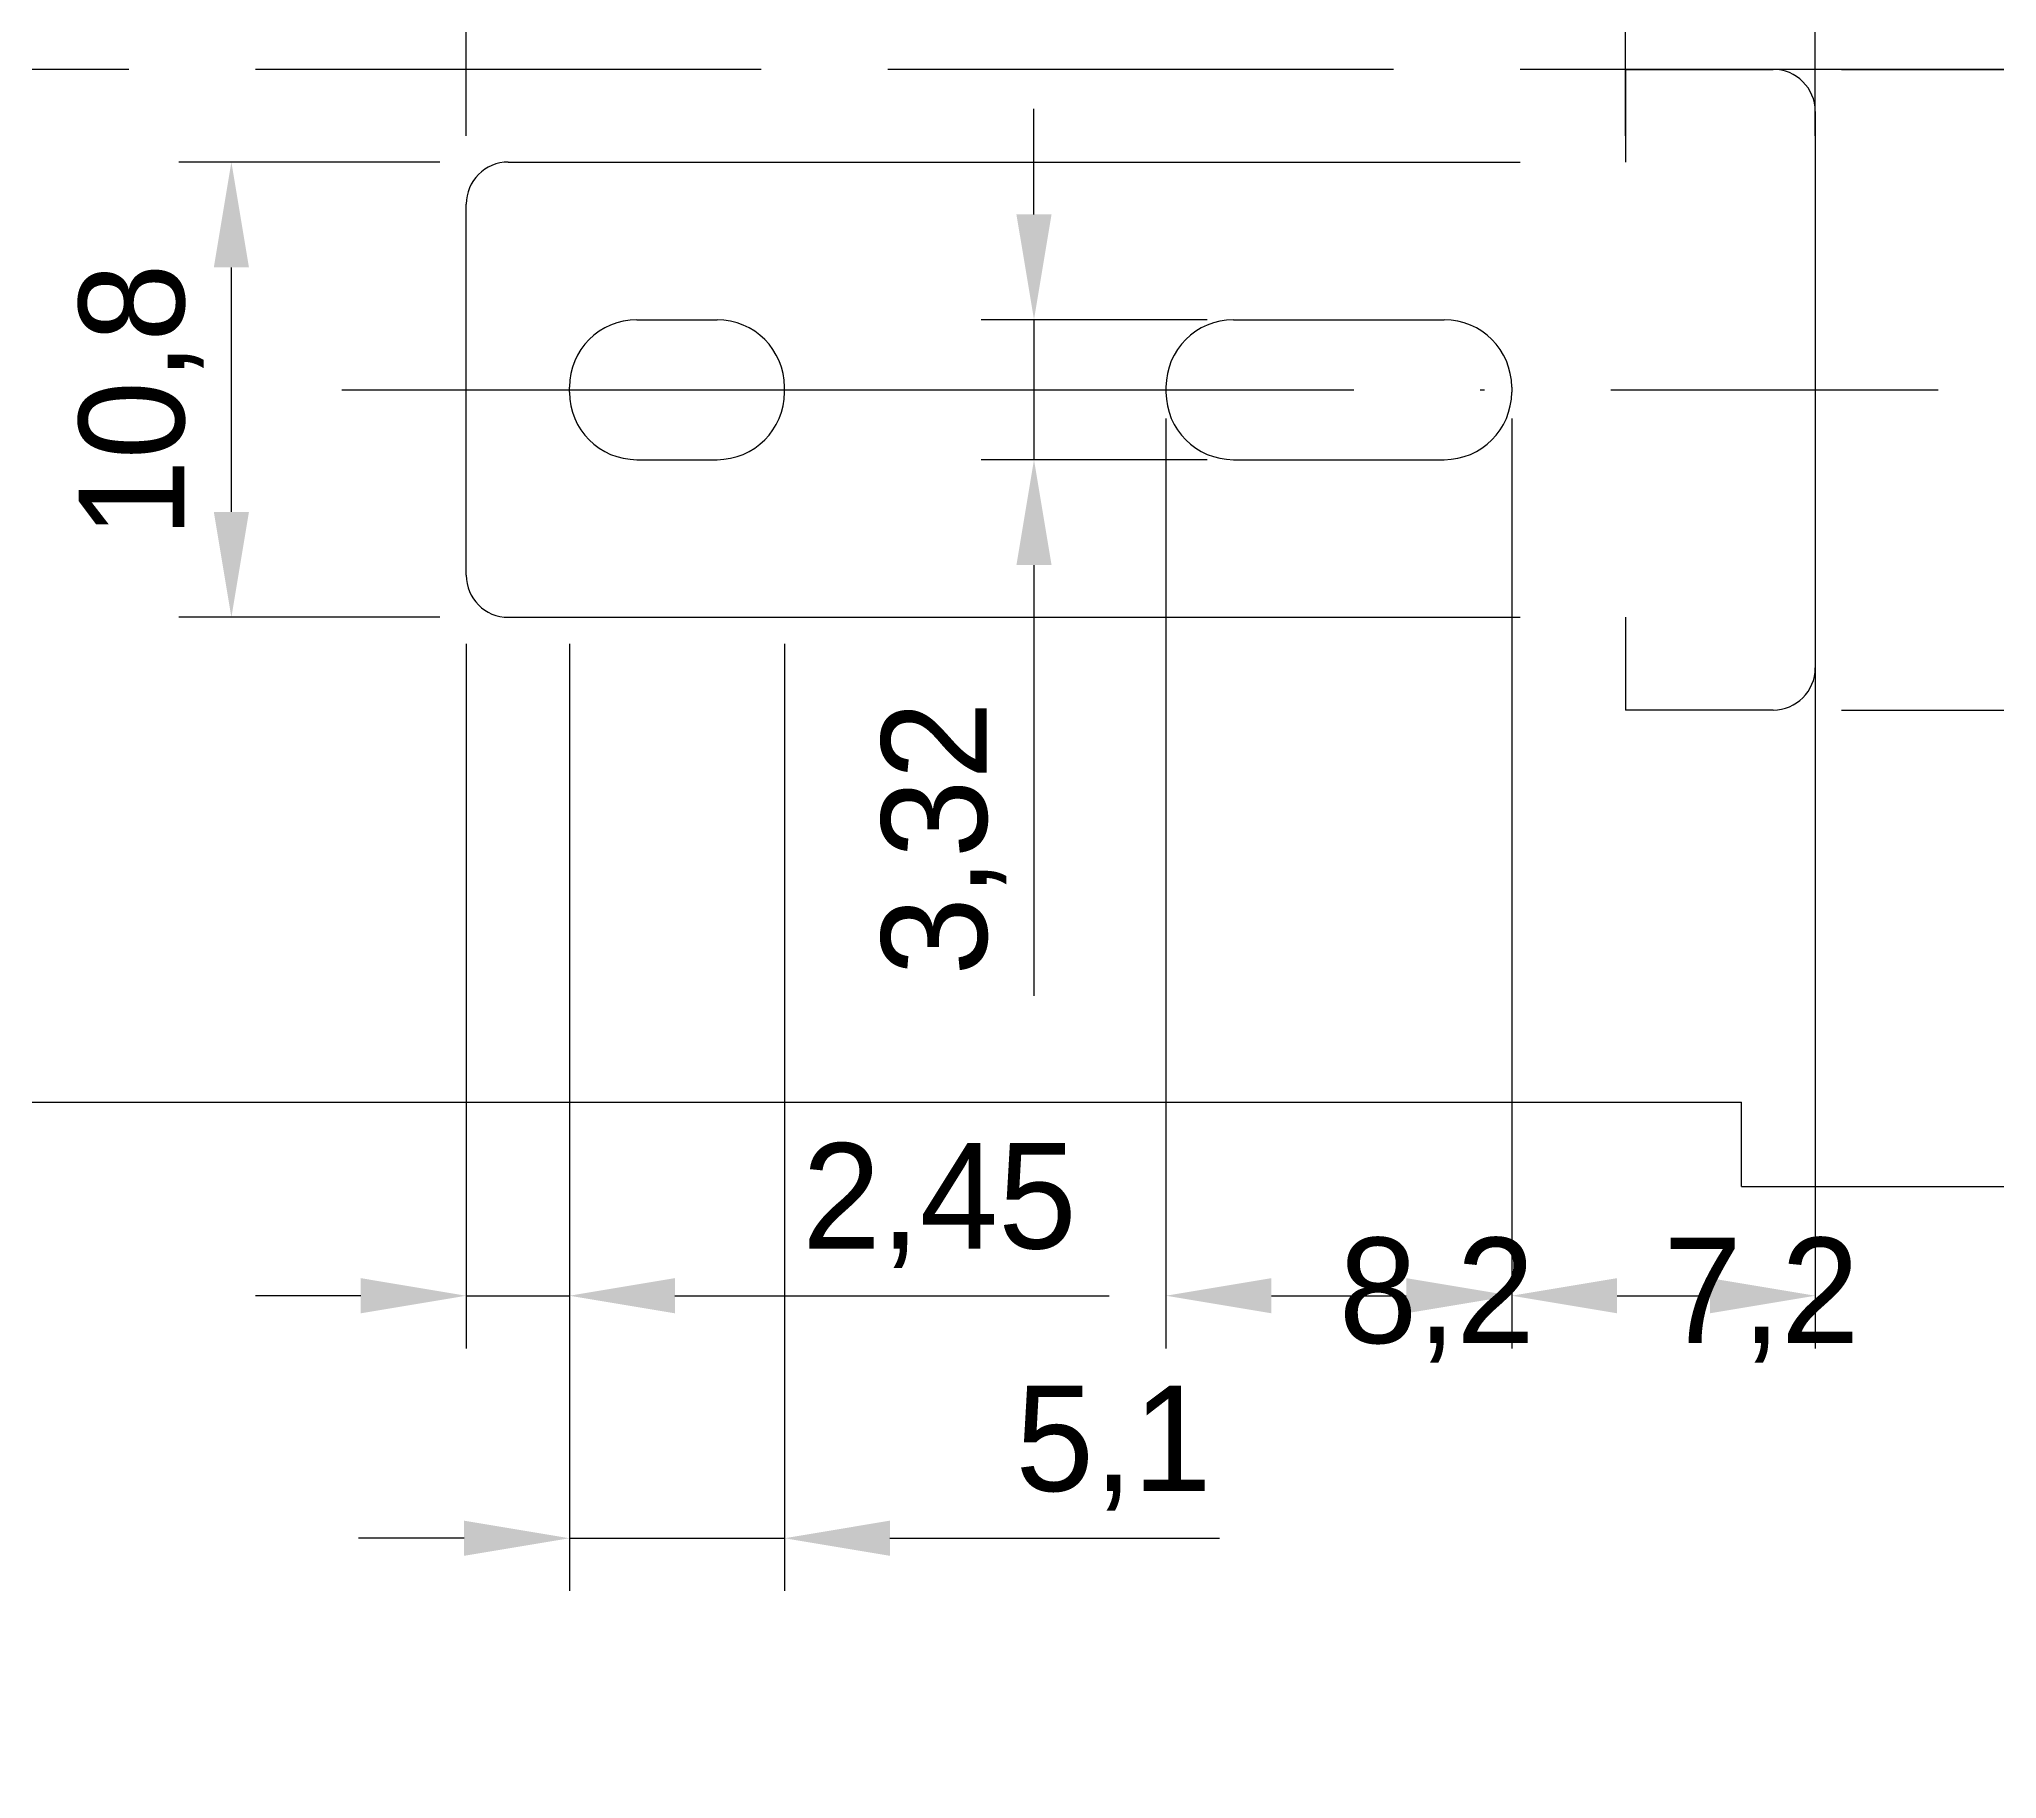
# Model space of a CAD drawing. Extents: x -10 to 271, y -10 to 180.
# Drawn here: x 43.87 to 90.31, y 108.44 to 149.72 of the extents above; entities that cross this region are included whole.
import ezdxf

# ---------------------------------------------------------------- set-up
doc = ezdxf.new("R2010")
doc.units = 0
doc.linetypes.add('ACAD_ISO02W100', pattern=[15, 12, -3])
doc.linetypes.add('ACAD_ISO04W100', pattern=[30, 24, -3, 0, -3])
doc.layers.get('0').update_dxf_attribs({"linetype": 'CONTINUOUS'})
doc.layers.get('DEFPOINTS').update_dxf_attribs({"linetype": 'CONTINUOUS'})
doc.layers.add('DIM', color=5, linetype='CONTINUOUS')
doc.layers.add('RAW', color=10, linetype='CONTINUOUS')
doc.dimstyles.get("Standard").update_dxf_attribs({"dimtxt": 0.18, "dimasz": 0.18, "dimexe": 0.18, "dimexo": 0.0625, "dimgap": 0.09, "dimtad": 0, "dimtih": 1, "dimtoh": 1, "dimzin": 0, "dimcen": 0.09, "dimazin": 3, "dimtfac": 1, "dimtofl": 0, "dimtmove": 0, "dimatfit": 3})

# ---------------------------------------------------------------- blocks, each defined once
blk = doc.blocks.new('*U23')
at = {"layer": 'DIM', "color": 0}
blk.add_text('77', height=2.5, dxfattribs=at).set_placement((70.554, 168.012))
blk = doc.blocks.new('*D1')
at = {"layer": 'DEFPOINTS', "color": 0}
for p in [(111, 167.387), (34, 149), (111, 149)]:
    blk.add_point(p, dxfattribs=at)
at = {"layer": 'DIM', "color": 0}
for p, q in [((34, 149.625), (34, 168.637)), ((111, 149.625), (111, 168.637)), ((36.5, 167.387), (108.5, 167.387))]:
    blk.add_line(p, q, dxfattribs=at)
for points in [[(36.5, 167.803), (36.5, 166.97), (34, 167.387)], [(108.5, 167.803), (108.5, 166.97), (111, 167.387)]]:
    blk.add_solid(points, dxfattribs=at)
at = {"layer": 'RAW'}
blk.add_blockref('*U23', (0, 0), dxfattribs=at)
blk = doc.blocks.new('*U32')
at = {"layer": 'DIM', "color": 0}
blk.add_text('256', height=2.5, dxfattribs=at).set_placement((125.115, 177.523))
blk = doc.blocks.new('*D8')
at = {"layer": 'DEFPOINTS', "color": 0}
for p in [(256, 176.855), (0, 74.5), (256, 74.5)]:
    blk.add_point(p, dxfattribs=at)
at = {"layer": 'DIM', "color": 0}
for p, q in [((0, 75.125), (0, 178.105)), ((256, 75.125), (256, 178.105)), ((2.5, 176.855), (253.5, 176.855))]:
    blk.add_line(p, q, dxfattribs=at)
for points in [[(2.5, 177.272), (2.5, 176.438), (0, 176.855)], [(253.5, 177.272), (253.5, 176.438), (256, 176.855)]]:
    blk.add_solid(points, dxfattribs=at)
at = {"layer": 'RAW'}
blk.add_blockref('*U32', (0, 0), dxfattribs=at)
blk = doc.blocks.new('*U33')
at = {"layer": 'DIM', "color": 0}
blk.add_text('32', height=2.5, dxfattribs=at).set_placement((68.076, 158.35))
blk = doc.blocks.new('*D12')
at = {"layer": 'DEFPOINTS', "color": 0}
for p in [(86, 157.681), (54, 146.8), (86, 146.8)]:
    blk.add_point(p, dxfattribs=at)
at = {"layer": 'DIM', "color": 0}
for p, q in [((54, 147.425), (54, 158.931)), ((86, 147.425), (86, 158.931)), ((56.5, 157.681), (83.5, 157.681))]:
    blk.add_line(p, q, dxfattribs=at)
for points in [[(56.5, 158.098), (56.5, 157.264), (54, 157.681)], [(83.5, 158.098), (83.5, 157.264), (86, 157.681)]]:
    blk.add_solid(points, dxfattribs=at)
at = {"layer": 'RAW'}
blk.add_blockref('*U33', (0, 0), dxfattribs=at)
blk = doc.blocks.new('*U34')
at = {"layer": 'DIM', "color": 0}
blk.add_text('27,5', height=2.5, dxfattribs=at).set_placement((64.37, 153.861))
blk = doc.blocks.new('*D13')
at = {"layer": 'DEFPOINTS', "color": 0}
for p in [(81.5, 152.742), (54, 146.8), (81.5, 146.8)]:
    blk.add_point(p, dxfattribs=at)
at = {"layer": 'DIM', "color": 0}
for p, q in [((54, 147.425), (54, 153.992)), ((81.5, 147.425), (81.5, 153.992)), ((56.5, 152.742), (79, 152.742))]:
    blk.add_line(p, q, dxfattribs=at)
for points in [[(56.5, 153.159), (56.5, 152.325), (54, 152.742)], [(79, 153.159), (79, 152.325), (81.5, 152.742)]]:
    blk.add_solid(points, dxfattribs=at)
at = {"layer": 'RAW'}
blk.add_blockref('*U34', (0, 0), dxfattribs=at)
blk = doc.blocks.new('*U35')
at = {"layer": 'DIM', "color": 0}
blk.add_text('10,8', height=2.5, rotation=90, dxfattribs=at).set_placement((47.312, 137.888))
blk = doc.blocks.new('*D14')
at = {"layer": 'DEFPOINTS', "color": 0}
for p in [(48.431, 146.8), (54, 146.8), (54, 136)]:
    blk.add_point(p, dxfattribs=at)
at = {"layer": 'DIM', "color": 0}
for p, q in [((53.375, 146.8), (47.181, 146.8)), ((48.431, 138.5), (48.431, 144.3)), ((53.375, 136), (47.181, 136))]:
    blk.add_line(p, q, dxfattribs=at)
for points in [[(48.015, 144.3), (48.848, 144.3), (48.431, 146.8)], [(48.015, 138.5), (48.848, 138.5), (48.431, 136)]]:
    blk.add_solid(points, dxfattribs=at)
at = {"layer": 'RAW'}
blk.add_blockref('*U35', (0, 0), dxfattribs=at)
blk = doc.blocks.new('*U36')
at = {"layer": 'DIM', "color": 0}
blk.add_text('15,2', height=2.5, rotation=90, dxfattribs=at).set_placement((93.076, 137.903))
blk = doc.blocks.new('*D15')
at = {"layer": 'DEFPOINTS', "color": 0}
for p in [(86, 149), (94.195, 149), (86, 133.8)]:
    blk.add_point(p, dxfattribs=at)
at = {"layer": 'DIM', "color": 0}
for p, q in [((86.625, 149), (95.445, 149)), ((94.195, 136.3), (94.195, 146.5)), ((86.625, 133.8), (95.445, 133.8))]:
    blk.add_line(p, q, dxfattribs=at)
for points in [[(93.779, 146.5), (94.612, 146.5), (94.195, 149)], [(93.779, 136.3), (94.612, 136.3), (94.195, 133.8)]]:
    blk.add_solid(points, dxfattribs=at)
at = {"layer": 'RAW'}
blk.add_blockref('*U36', (0, 0), dxfattribs=at)
blk = doc.blocks.new('*U37')
at = {"layer": 'DIM', "color": 0}
blk.add_text('3,32', height=2.5, rotation=90, dxfattribs=at).set_placement((66.35, 127.502))
blk = doc.blocks.new('*D16')
at = {"layer": 'DEFPOINTS', "color": 0}
for p in [(72.2, 143.06), (67.469, 139.74), (72.2, 139.74)]:
    blk.add_point(p, dxfattribs=at)
at = {"layer": 'DIM', "color": 0}
for p, q in [((67.469, 145.56), (67.469, 148.06)), ((71.575, 143.06), (66.219, 143.06)), ((67.469, 143.06), (67.469, 139.74)), ((71.575, 139.74), (66.219, 139.74)), ((67.469, 137.24), (67.469, 127.023))]:
    blk.add_line(p, q, dxfattribs=at)
for points in [[(67.052, 145.56), (67.886, 145.56), (67.469, 143.06)], [(67.052, 137.24), (67.886, 137.24), (67.469, 139.74)]]:
    blk.add_solid(points, dxfattribs=at)
at = {"layer": 'RAW'}
blk.add_blockref('*U37', (0, 0), dxfattribs=at)
blk = doc.blocks.new('*U38')
at = {"layer": 'DIM', "color": 0}
blk.add_text('2,45', height=2.5, dxfattribs=at).set_placement((61.973, 121.026))
blk = doc.blocks.new('*D17')
at = {"layer": 'DEFPOINTS', "color": 0}
for p in [(54, 136), (56.45, 136), (56.45, 119.906)]:
    blk.add_point(p, dxfattribs=at)
at = {"layer": 'DIM', "color": 0}
for p, q in [((54, 135.375), (54, 118.656)), ((56.45, 135.375), (56.45, 118.656)), ((51.5, 119.906), (49, 119.906)), ((54, 119.906), (56.45, 119.906)), ((58.95, 119.906), (69.255, 119.906))]:
    blk.add_line(p, q, dxfattribs=at)
for points in [[(51.5, 120.323), (51.5, 119.489), (54, 119.906)], [(58.95, 120.323), (58.95, 119.489), (56.45, 119.906)]]:
    blk.add_solid(points, dxfattribs=at)
at = {"layer": 'RAW'}
blk.add_blockref('*U38', (0, 0), dxfattribs=at)
blk = doc.blocks.new('*D20')
at = {"layer": 'DEFPOINTS', "color": 0}
for p in [(70.6, 141.34), (78.8, 141.34), (78.8, 119.906)]:
    blk.add_point(p, dxfattribs=at)
at = {"layer": 'DIM', "color": 0}
for p, q in [((70.6, 140.715), (70.6, 118.656)), ((78.8, 140.715), (78.8, 118.656)), ((73.1, 119.906), (76.3, 119.906))]:
    blk.add_line(p, q, dxfattribs=at)
for points in [[(73.1, 120.323), (73.1, 119.489), (70.6, 119.906)], [(76.3, 120.323), (76.3, 119.489), (78.8, 119.906)]]:
    blk.add_solid(points, dxfattribs=at)
blk.add_text('8,2', height=2.5, dxfattribs=at).set_placement((74.7, 118.783))
blk = doc.blocks.new('*D21')
at = {"layer": 'DEFPOINTS', "color": 0}
for p in [(78.8, 141.34), (86, 141.4), (86, 119.906)]:
    blk.add_point(p, dxfattribs=at)
at = {"layer": 'DIM', "color": 0}
for p, q in [((78.8, 140.715), (78.8, 118.656)), ((86, 140.775), (86, 118.656)), ((81.3, 119.906), (83.5, 119.906))]:
    blk.add_line(p, q, dxfattribs=at)
for points in [[(81.3, 120.323), (81.3, 119.489), (78.8, 119.906)], [(83.5, 120.323), (83.5, 119.489), (86, 119.906)]]:
    blk.add_solid(points, dxfattribs=at)
blk.add_text('7,2', height=2.5, dxfattribs=at).set_placement((82.4, 118.783))
blk = doc.blocks.new('*U41')
at = {"layer": 'DIM', "color": 0}
blk.add_text('5,1', height=2.5, dxfattribs=at).set_placement((67.03, 115.273))
blk = doc.blocks.new('*D22')
at = {"layer": 'DEFPOINTS', "color": 0}
for p in [(56.45, 136), (61.55, 136), (61.55, 114.153)]:
    blk.add_point(p, dxfattribs=at)
at = {"layer": 'DIM', "color": 0}
for p, q in [((56.45, 135.375), (56.45, 112.903)), ((61.55, 135.375), (61.55, 112.903)), ((53.95, 114.153), (51.45, 114.153)), ((56.45, 114.153), (61.55, 114.153)), ((64.05, 114.153), (71.869, 114.153))]:
    blk.add_line(p, q, dxfattribs=at)
for points in [[(53.95, 114.57), (53.95, 113.736), (56.45, 114.153)], [(64.05, 114.57), (64.05, 113.736), (61.55, 114.153)]]:
    blk.add_solid(points, dxfattribs=at)
at = {"layer": 'RAW'}
blk.add_blockref('*U41', (0, 0), dxfattribs=at)

msp = doc.modelspace()

# ---------------------------------------------------------------- linework, layer by layer
for p, q in [((81.5, 149), (85, 149)), ((81.5, 149), (81.5, 146.8)), ((86, 148), (86, 134.8)), ((54, 137), (54, 145.8)), ((56.45, 141.34), (56.45, 141.46)), ((61.55, 141.34), (61.55, 141.46)), ((70.6, 141.46), (70.6, 141.34)), ((78.8, 141.46), (78.8, 141.34)), ((81.5, 136), (81.5, 133.8)), ((85, 133.8), (81.5, 133.8)), ((36, 124.5), (84.25, 124.5)), ((84.25, 122.5), (84.25, 124.5)), ((84.25, 122.5), (96.75, 122.5))]:
    msp.add_line(p, q)
at = {"linetype": 'ACAD_ISO04W100'}
for p, q in [((55, 146.8), (81.5, 146.8)), ((58.05, 143.06), (59.95, 143.06)), ((72.2, 143.06), (77.2, 143.06)), ((51.054, 141.4), (88.915, 141.4)), ((58.05, 139.74), (59.95, 139.74)), ((72.2, 139.74), (77.2, 139.74)), ((55, 136), (81.5, 136))]:
    msp.add_line(p, q, dxfattribs=at)
for centre, radius, start, end in [((85, 148), 1, 0, 90), ((55, 145.8), 1, 90, 180), ((58.05, 141.46), 1.6, 90, 180), ((59.95, 141.46), 1.6, 0, 90), ((72.2, 141.46), 1.6, 90, 180), ((77.2, 141.46), 1.6, 0, 90), ((58.05, 141.34), 1.6, 180, 270), ((59.95, 141.34), 1.6, 270, 0), ((72.2, 141.34), 1.6, 180, 270), ((77.2, 141.34), 1.6, 270, 0), ((55, 137), 1, 180, 270), ((85, 134.8), 1, 270, 0)]:
    msp.add_arc(centre, radius, start, end)
at = {"layer": 'RAW', "linetype": 'ACAD_ISO02W100'}
msp.add_lwpolyline([(0, 0), (256, 0), (256, 149), (0, 149)], close=True, dxfattribs=at)

# ---------------------------------------------------------------- dimensions: what is measured, and where the dimension line sits
at = {"layer": 'DIM'}
for base, p1, p2, picture, middle in [((256, 176.855), (0, 74.5), (256, 74.5), '*D8', (128, 178.757)), ((111, 167.387), (34, 149), (111, 149), '*D1', (72.5, 169.262)), ((86, 157.681), (54, 146.8), (86, 146.8), '*D12', (70, 159.583)), ((81.5, 152.742), (54, 146.8), (81.5, 146.8), '*D13', (67.75, 154.869)), ((56.45, 119.906), (54, 136), (56.45, 136), '*D17', (65.353, 122.033)), ((61.55, 114.153), (56.45, 136), (61.55, 136), '*D22', (69.209, 116.28))]:
    dim = msp.add_linear_dim(base=base, p1=p1, p2=p2, dimstyle='Standard', dxfattribs=at)
    dim.commit()
    dim.dimension.update_dxf_attribs({"geometry": picture, "text_midpoint": middle})
for base, p1, p2, picture, middle in [((94.195, 149), (86, 133.8), (86, 149), '*D15', (92.068, 141.4)), ((67.469, 139.74), (72.2, 143.06), (72.2, 139.74), '*D16', (65.342, 130.882)), ((48.431, 146.8), (54, 136), (54, 146.8), '*D14', (46.304, 141.4))]:
    dim = msp.add_linear_dim(base=base, p1=p1, p2=p2, angle=90, dimstyle='Standard', dxfattribs=at)
    dim.commit()
    dim.dimension.update_dxf_attribs({"geometry": picture, "text_midpoint": middle})
for base, p1, p2, picture, middle in [((78.8, 119.906), (70.6, 141.34), (78.8, 141.34), '*D20', (74.7, 122.033)), ((86, 119.906), (78.8, 141.34), (86, 141.4), '*D21', (82.4, 122.033))]:
    dim = msp.add_linear_dim(base=base, p1=p1, p2=p2, dimstyle='Standard', override={"dimtmove": 1}, dxfattribs=at)
    dim.commit()
    dim.dimension.update_dxf_attribs({"geometry": picture, "text_midpoint": middle})

doc.saveas('drawing.dxf')
